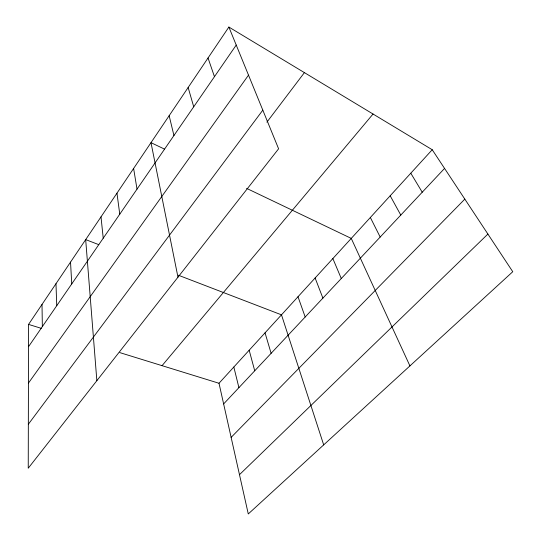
<?xml version="1.0" encoding="UTF-8"?>
<svg xmlns="http://www.w3.org/2000/svg" width="541" height="541" viewBox="0 0 541 541"><rect width="100%" height="100%" fill="white"/><g stroke="black" fill="none" stroke-linecap="round" stroke-linejoin="round"><path stroke-width="0.81" d="M28.565 324.404L28.24 468.215L278.601 148.802L228.87 27.05L28.565 324.404L41.251 328.326M28.511 346.7L236.228 45.059M28.43 383.116L248.515 75.145M28.335 424.259L262.811 110.148M266.896 122.158L304.407 72.616M162.063 365.662L373.04 114.023M432.225 149.729L512.76 271.724L248.278 513.95L219.004 383.265L432.225 149.729L228.87 27.05M223.636 403.938L444.56 168.413M231.129 437.385L464.827 199.115M239.48 474.673L487.901 234.064M119.798 352.604L219.004 383.265M98.8 244.654L85.681 239.616L96.853 380.675M178.449 275.254L281.482 314.835L323.687 444.885M164.511 149.12L150.993 142.662L177.969 277.188M246.601 188.369L351.258 238.405L409.922 365.905M410.788 173.201L422.23 192.217M390.183 195.774L400.786 215.075M370.348 217.496L380.181 237.046M332.857 258.557L341.276 278.52M315.119 277.986L322.896 298.118M298.003 296.732L305.185 316.999M208.035 57.988L214.459 76.68M265.043 332.837L271.115 353.32M188.146 87.507L193.719 106.8M249.171 350.223L254.73 370.788M233.834 367.021L238.912 387.654M169.15 115.7L173.938 135.514M133.613 168.461L137.015 189.134M116.964 193.178L119.757 214.195M100.998 216.873L103.23 238.196M70.533 262.108L71.743 283.917M55.98 283.7L56.744 305.706M42.009 304.455L42.347 326.615"/></g></svg>
